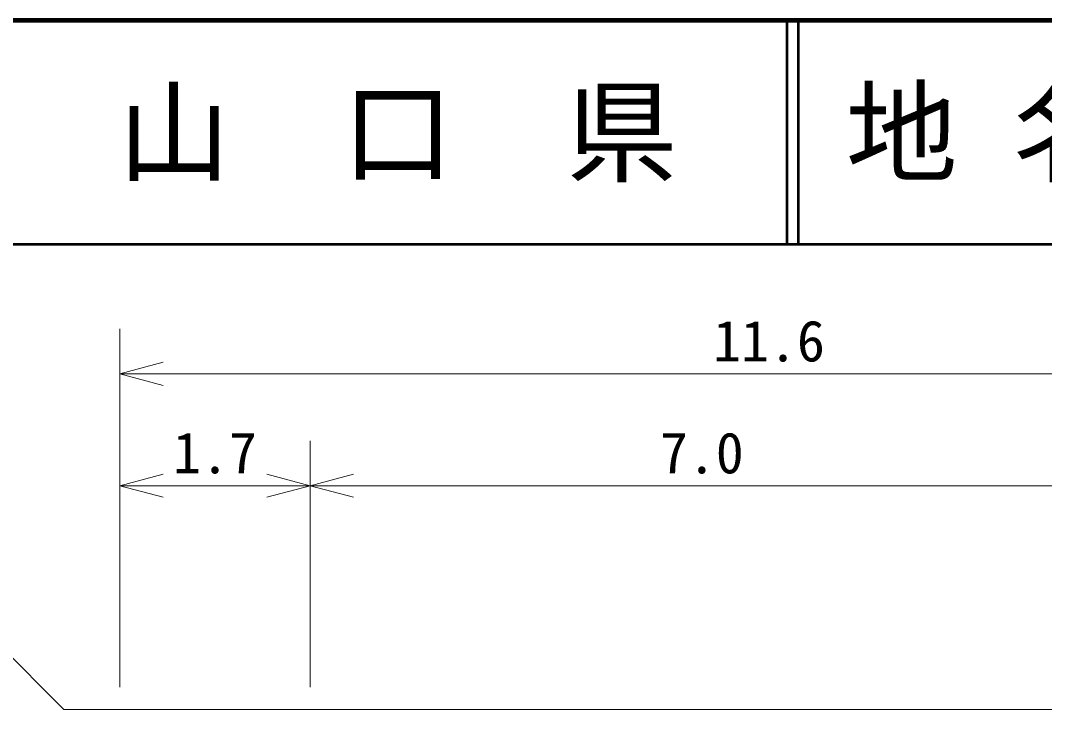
# Model space of a CAD drawing. Units: millimetres, scale not verified, with parts at other scales. Extents: x 40000 to 680000, y 20000 to 380000.
# Drawn here: x 333518 to 379262, y 349219 to 380000 of the extents above; entities that cross this region are included whole.
import ezdxf
from ezdxf.enums import TextEntityAlignment as Align

# ---------------------------------------------------------------- set-up
doc = ezdxf.new("R2010")
doc.units = ezdxf.units.MM
doc.header["$LTSCALE"] = 1000
for name, color, linetype, lineweight in [('M-STR-HTXT', 7, 'Continuous', 13), ('M-TTL', 2, 'Continuous', 140), ('M-TTL-LINE', 7, 'Continuous', 50)]:
    doc.layers.add(name, color=color, linetype=linetype, lineweight=lineweight)
doc.layers.add('M-TTL-TXT', color=7, linetype='Continuous')
doc.styles.add('ＭＳ ゴシック', font='')
doc.styles.get('ＭＳ ゴシック').set_extended_font_data('MS Gothic')

msp = doc.modelspace()

# ---------------------------------------------------------------- linework, layer by layer
at = {"layer": 'M-STR-HTXT'}
for p, q in [((337955, 350219), (337955, 366219)), ((339887, 364737), (337955, 364219)), ((337955, 364219), (395955, 364219)), ((337955, 364219), (339887, 363701)), ((346455, 350219), (346455, 361219)), ((339887, 359737), (337955, 359219)), ((346455, 359219), (344523, 359737)), ((348387, 359737), (346455, 359219)), ((337955, 359219), (346455, 359219)), ((337955, 359219), (339887, 358701)), ((344523, 358701), (346455, 359219)), ((346455, 359219), (381455, 359219)), ((346455, 359219), (348387, 358701)), ((335455, 349219), (331920, 352755)), ((335455, 349219), (337955, 349219)), ((337955, 349219), (346455, 349219)), ((346455, 349219), (381455, 349219))]:
    msp.add_line(p, q, dxfattribs=at)
at = {"layer": 'M-TTL'}
msp.add_line((680000, 380000), (40000, 380000), dxfattribs=at)
at = {"layer": 'M-TTL-LINE'}
for p, q in [((367750, 380000), (367750, 370000)), ((368250, 380000), (368250, 370000)), ((40000, 370000), (680000, 370000))]:
    msp.add_line(p, q, dxfattribs=at)

# ---------------------------------------------------------------- texts
at = {"layer": 'M-STR-HTXT', "style": 'ＭＳ ゴシック'}
for s, p in [('11.6', (366955, 364219)), ('1.7', (342205, 359219)), ('7.0', (363955, 359219))]:
    msp.add_text(s, height=1833, dxfattribs=at).set_placement(p, align=Align.BOTTOM_CENTER)
at = {"layer": 'M-TTL-TXT', "style": 'ＭＳ ゴシック'}
msp.add_text('山\u3000口\u3000県', height=3666, dxfattribs=at).set_placement((350375, 375000), align=Align.MIDDLE_CENTER)
msp.add_text('地 名', height=3666, dxfattribs=at).set_placement((370380, 375000), align=Align.MIDDLE_LEFT)

doc.saveas('drawing.dxf')
